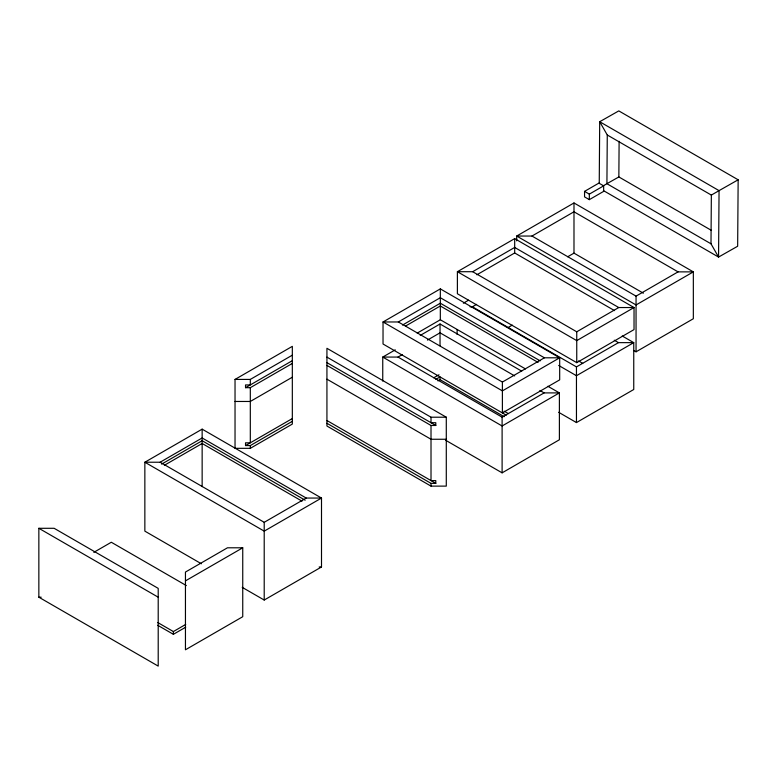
<?xml version="1.0" encoding="UTF-8"?>
<svg xmlns="http://www.w3.org/2000/svg" width="777" height="777" viewBox="0 0 777 777"><rect width="100%" height="100%" fill="white"/><g stroke="black" fill="none" stroke-linecap="round" stroke-linejoin="round"><path stroke-width="1.17" d="M599.242 183.333L599.698 121.727L618.793 110.897L738.15 179.798L737.655 246.241L718.56 257.07L603.399 190.579M738.15 179.798L719.055 190.637L599.698 121.727L607.274 134.994L606.915 183.712L603.059 185.936M710.994 243.803L711.353 195.085L719.055 190.637L718.56 257.07L710.994 243.803L606.915 183.712L618.851 176.942L619.114 141.297M235.033 379.419L292.327 346.348L292.327 424.077L250.311 448.329L235.033 448.329L235.033 379.419L250.311 379.419L292.327 355.167M584.557 191.375L598.882 183.11L603.651 185.858L603.651 191.375L589.335 199.64L584.557 196.892L584.557 191.375L589.335 194.133L603.651 185.858M250.311 379.419L250.311 384.936L245.532 384.936L245.532 387.684L292.327 360.674M245.532 387.684L250.311 387.684L292.327 363.432M633.954 350.602L636.052 351.806L693.337 318.735L693.337 271.872L573.989 202.962L516.695 236.043L516.695 240.851M514.685 238.626L457.391 271.707L457.391 293.755L576.748 362.665L634.032 329.594L634.032 307.537L514.685 238.626L514.685 252.962L614.549 310.625M398.31 321.969L440.326 297.717L544.405 357.799L559.683 357.799L502.389 390.88L383.032 321.969L398.31 321.969L502.389 382.061L502.389 412.927L559.683 379.856L559.683 357.799L440.326 288.889L383.032 321.969L383.032 344.017L506.264 415.161M531.973 236.043L573.989 211.791L678.059 271.872L693.337 271.872L636.052 304.953L516.695 236.043L531.973 236.043L636.052 296.134L678.059 271.872M472.669 271.707L514.685 247.445L618.754 307.537L634.032 307.537L576.748 340.617L457.391 271.707L472.669 271.707L576.748 331.798L618.754 307.537M242.22 587.354L264.209 600.038L321.503 566.967L321.503 498.057L202.146 429.147L144.852 462.228L144.852 531.138L201.389 563.772M292.327 377.214L250.311 401.466L235.033 401.466M476.864 274.796L514.685 252.962M160.13 462.228L202.146 437.966L306.225 498.057L321.503 498.057L264.209 531.138L144.852 462.228L160.13 462.228L264.209 522.309L306.225 498.057M161.597 464.131L202.146 440.724L305.167 500.203M402.515 325.058L440.326 303.224L540.2 360.887M164.335 465.306L202.146 443.482L302.02 501.146M405.662 325.99L440.326 305.983L538.092 362.432M463.354 303.195L468.56 300.194M417.22 333.1L440.326 319.765L525.475 368.929M395.25 349.854L382.75 357.07L382.75 381.099M420.25 335.421L440.035 323.999L521.697 371.144M470.036 306.808L472.377 306.808L476.583 304.38M567.686 256.769L573.989 253.137L643.366 293.191M445.571 440.2L502.107 472.843L559.391 439.763L559.391 392.9L502.107 425.981L382.75 357.07L398.028 357.07L402.224 354.642M427.437 340.093L440.035 332.818L514.675 375.913M250.311 387.684L250.311 442.812L245.532 442.812L245.532 445.571L292.327 418.56M245.532 445.571L250.311 445.571L292.327 421.319M93.813 552.35L111.305 542.249L186.334 585.567M508.09 327.535L512.296 325.107M433.731 377.797L438.995 374.767M435.839 379.341L440.035 376.923L440.035 379.671L504.166 416.695M437.937 380.885L440.035 379.671M502.389 382.061L544.405 357.799M185.45 580.875L242.745 547.795L242.745 616.705L185.45 649.786L185.45 572.057L227.467 547.795L242.745 547.795M472.377 306.808L576.456 366.899L618.473 342.638L633.75 342.638L633.75 389.5L576.456 422.571L558.663 412.296M398.028 357.07L502.107 417.162L544.114 392.9L559.391 392.9L547.872 386.256M157.741 622.532L173.378 631.555L185.722 624.426M157.741 625.291L173.378 634.314L185.722 627.185M326.932 357.119L431.012 417.21L446.289 417.21L446.289 486.12L431.012 486.12L326.932 426.029L326.932 348.3L446.289 417.21M326.932 365.394L431.012 425.475L435.79 425.475L435.79 422.717L431.012 422.717L431.012 417.21M446.289 439.258L431.012 439.258L326.932 379.176M326.932 423.271L431.012 483.362L435.79 483.362L435.79 480.604L431.012 480.604L431.012 425.475M38.85 528.292L54.128 528.292L158.207 588.374L158.207 666.103L38.85 597.202L38.85 528.292L158.207 597.192M319.153 566.967L321.503 566.967M38.85 597.202L41.2 597.202M607.274 134.994L711.353 195.085M618.851 176.942L711.363 230.351M622.231 335.994L633.75 342.638L576.456 375.718L558.663 365.443M614.267 340.209L618.473 342.638M578.525 360.926L582.731 363.354M539.908 390.472L544.114 392.9M504.166 411.188L508.372 413.617M326.932 362.636L435.79 425.475M326.932 420.522L435.79 483.362M636.052 296.134L636.052 351.806M589.335 194.133L589.335 199.64M576.748 331.798L576.748 362.665M576.456 366.899L576.456 422.571M573.989 202.962L573.989 253.137M502.107 417.162L502.107 472.843M457.109 329.633L457.109 334.44M440.326 288.889L440.326 319.765M440.035 323.999L440.035 345.814M431.012 483.362L431.012 486.12M264.209 522.309L264.209 600.038M250.311 445.571L250.311 448.329M202.146 429.147L202.146 486.625M173.378 631.555L173.378 634.314"/></g></svg>
